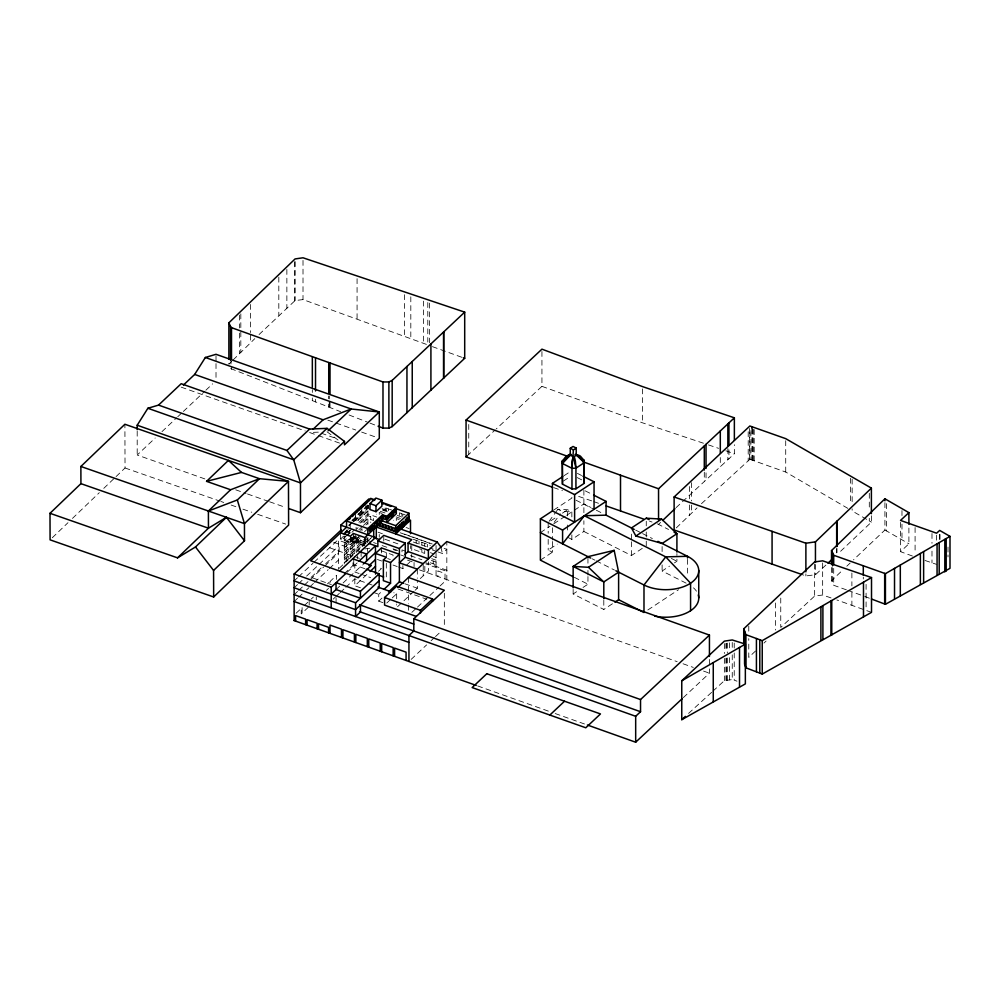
<?xml version="1.0" encoding="UTF-8"?>
<svg xmlns="http://www.w3.org/2000/svg" width="1000" height="1000" viewBox="0 0 1000 1000"><rect width="100%" height="100%" fill="white"/><g stroke="black" fill="none" stroke-linecap="round" stroke-linejoin="round"><path stroke-width="0.75" stroke-dasharray="5 3.75" d="M358.775 542.663L353.387 541.725L353.55 538.488C356.087 538.15 360.788 540.625 358.175 543.425L361.125 540.662M364.862 545.812L348.6 540.025L349.525 539.362L353.387 541.725L355 538.612M549.075 521.337L555.25 512.888M556.138 511.675L557.9 509.263L567.625 509.738L571.85 511.875L571.85 517.987M554.188 522.275L560.363 513.812M676.3 527.9L697.025 507.9M231.725 361.325L228.875 364.237L228.875 361.65M233.125 359.963L254.812 338.638M259.075 334.525L295.062 300.575L303.012 299.587L427.8 344.888M884.925 502.7L884.925 530.013L853.5 559.837M52.325 537.712L67.987 522.688M72.463 518.4L99.312 492.663M103.775 488.363L114.963 477.638M116.088 476.562L125.037 467.987L124.9 424.263M676.075 507.638L734.362 453.713L734.362 444.738M846.413 589.85L833.7 585.288L831.525 580.662L842.438 570.337M871.388 515.775L871.388 522.15L837.95 553.787M701.475 503.675L749.875 459.3L749.875 430.163M658.55 524.388L660.588 522.45M846.812 566.2L850.15 563.013M204.862 478.913L137.2 455.012L155.213 438.013M161.975 431.637L176.612 417.825M177.738 416.763L182.237 412.512M183.363 411.45L204.762 391.262M205.888 390.2L212.638 383.825M763.962 643.075L766.075 641.075M831.025 597.925L822.65 595L814.638 596.075L780.75 627.45L780.75 596M755.525 651.012L748.775 657.35L748.775 638.625M912.45 556.038L900.512 551.663L908.9 543.8L908.9 526.275M360.475 511.637L361.65 510.538M357.788 514.425L366.788 506.012M352.075 520.337L353.55 518.962M354.137 518.413L355.613 517.025L355.613 514.275M358.275 514.538L359.75 513.162M366.538 506.812L368.013 505.425M352 520.875L368.825 505.125M348.725 525.15L352.025 522.062M353.125 521.038L368.55 506.613M348.9 525.837L352.225 522.725M353.338 521.688L368.825 507.2M354.137 521.287L367.9 508.4L370.75 509.412M342.95 534.2L347.863 529.587M346.262 531.413L348.237 529.562M367.9 511.163L356.1 522.2L356.1 519.45M294.137 580.887L297.462 577.775M298.562 576.737L312.95 563.275M314.062 562.238L338.4 539.462L338.4 569.35M343.663 534.45L349.562 528.925M344.375 534.7L349.3 530.1M343.575 536.175L340.625 538.925L350.438 542.425L353.387 539.663L364.862 543.75L373.713 535.462M348.05 532.2L350.012 530.363M347.675 532.85L352.175 528.638M358.913 522.325L367.9 513.913L376.725 517.05M359.588 535.925L350.438 544.487L340.625 541L345.55 536.388M346.538 535.475L351.45 530.875M344.3 537.837L346.262 536M360.037 523.112L367.9 515.75L373.587 517.762L373.587 520.525L367.9 518.5L362 524.025L362 521.263M347.25 535.725L350.2 532.962L345.175 531.175M351.9 532.3L353.862 530.462M344.3 540.588L346.262 538.75M358.075 527.7L356.1 529.55L356.1 526.788M294.137 587.762L297.55 584.575M298.688 583.513L302.087 580.325M306.625 576.075L317.975 565.462M319.113 564.4L338.4 546.337M344.3 543.337L351.05 537.038M358.913 529.663L362.287 526.512M363.413 525.462L367.9 521.25L370.838 522.3M348.6 540.025L351.55 537.263M344.3 545.175L354.137 535.975L354.137 538.725M360.037 530.45L362 528.612L362 531.362L363.975 529.525M365.938 524.925L367.9 523.088M356.737 537.962L354.113 537.025L356.175 535.1M311.087 577.388L321.175 567.938M325.662 563.737L339.113 551.15L339.113 544.263M294.137 594.65L297.55 591.462M298.688 590.4L303.225 586.15M304.35 585.087L308.9 580.837M310.025 579.775L323.65 567.038M324.787 565.975L338.4 553.225M344.3 547.938L356.1 536.888M344.3 550.688L358.913 537.013M364.538 531.75L367.9 528.6L367.9 504.963M344.3 552.525L360.037 537.788M294.137 601.525L297.55 598.337M298.688 597.288L302.087 594.1M306.625 589.85L308.9 587.725M310.025 586.663L313.438 583.475M314.575 582.413L328.188 569.663M329.325 568.6L338.4 560.112M344.3 555.275L362 538.7M344.3 558.025L366.788 536.987M344.3 559.862L367.9 537.775L370.75 538.787M344.3 562.612L360.037 547.888L360.037 545.138M339.212 568.275L348.225 559.85M349.35 558.787L354.975 553.525M356.1 552.475L367.35 541.938M296.062 613.275L301.225 608.438L301.225 613.95L308.3 607.312M304.175 605.675L308.3 601.812M311.25 599.05L313.325 597.112M327.488 583.862L329.55 581.925M466.95 456.087L495.188 429.925M326.45 590.337L328.512 588.4M344.3 573.625L356.512 562.2M347.088 572.337L358.038 562.1M336.05 589.55L341.95 584.038M343.075 582.987L362.325 564.963M333.162 599.138L335.1 597.325M335.712 596.763L339.387 593.312M340.2 592.55L344.9 588.162M345.825 587.288L354.812 578.875L372.137 585.037M360.438 587.762L354.812 585.763L368.95 572.537M378.5 571.312L381.45 568.562L377.863 567.275M398.638 567.05L402.887 568.575L405.1 566.5M406.213 565.462L410.637 561.325M382.875 602.638L378.725 601.163L378.725 594.275L381.95 591.263M378.725 601.163L381.987 598.1M386.763 603.038L391.163 598.925M392.262 597.9L396.662 593.775L393.775 592.75M438.038 551.95L442.4 553.5L446.825 549.362L444.137 548.4M420.275 578.575L428.387 570.975L428.387 561.862M414 591.325L396.662 607.55L396.662 604.487M415.112 590.288L417.325 588.212L417.325 581.337M411.85 612.375L416.362 608.15M417.488 607.1L428.775 596.538M429.9 595.487L438.925 587.038M440.05 585.975L446.825 579.65L446.825 541.562M411.15 659.388L426.637 644.887M431.062 640.75L434.387 637.638M435.487 636.6L441.025 631.425M683.337 697.6L709.438 673.175L709.438 667.075M825.875 565.087L815.45 574.738L805.888 575.938L801.363 574.312M541.938 351.488L541.938 386.337L496.3 428.888M688.55 713.413L711.725 692.25M712.875 691.2L724.362 680.662L732.25 679.575L737 681.162M564.075 475.7L570.55 471.425M563.387 481.075L570.525 476.375M553.713 510.062L571.85 498.1L571.85 495.05M550.775 520.837L557.263 516.575M562.438 513.15L567.625 509.738L567.625 515.85M540.388 532.625L550.013 526.275M553.713 523.837L565.375 516.138M566.675 515.288L571.85 511.875L562.137 511.4L557.9 509.263M574.263 510.288L583.888 503.938L590.825 507.438M552.413 541.512L552.413 552.212L548.188 550.087L557.263 544.1M540.388 560.15L552.413 552.212M567.625 537.263L571.85 539.4L583.888 531.462L583.888 520.763M612.438 603.763L603.8 609.45L573.15 593.962L578.088 590.712M583.025 587.45L587.95 584.2L587.95 576.55M583.888 531.462L631.45 555.513L643.787 547.375M686.137 583.15L662.113 571.013L669.513 566.125M674.45 562.875L676.912 561.237L676.912 553.6M647.825 609.987L678.525 589.738M349.525 539.362L350.725 538.875L353.387 541.725L357.475 539.5M350.725 538.875L352.088 538.575L353.387 541.725L358.338 540.188M354.113 537.025L356.463 536.525M353.387 533.462L353.387 541.725L358.85 540.975M364.812 548.925L370.225 548.188M352.088 538.575L353.55 538.488M318.325 432.15L309.6 432.512L316.863 435.087M353.387 541.725L359 541.825M924.95 560.45L936.587 564.388M749.875 459.3L785.713 472.038L847.975 508.45M541.938 386.337L642.588 422.85L704.112 443.438M708.462 444.913L718.612 448.338M578.663 496.4L592.438 501.15M725.825 450.788L734.362 453.713M871.513 612.35L836.862 599.963M125.037 467.987L219.35 500.925M220.825 501.438L223.775 502.475M231.137 505.05L237.037 507.1M242.925 509.162L251.775 512.25M257.663 514.312L285.663 524.087M593.787 501.637L599.237 503.55M553.6 487.587L562.45 490.7M230.7 368.575L340.688 411.737M327.812 420.138L355.763 430.012M361.637 432.088L376.35 437.287M321.225 433.175L335.75 438.312M181.2 387.15L305.225 430.962M318.325 435.6L340.112 443.3M235.75 489.825L246.05 493.462M247.525 493.988L268.113 501.262M269.587 501.775L285.763 507.488M461.812 357.275L432.212 346.562M389.412 509.25L391.812 510.1M405.2 514.875L402.812 514.025L402.812 516.775M382.1 508.625L389.212 511.15M382.725 509.625L385.112 510.475L385.112 507.725M382.6 510.2L388.925 512.288M397.287 515.425L403.162 517.513M380.312 511.287L386.05 513.337M396.1 516.912L400.412 518.45M382.1 513.462L379.263 512.45L379.263 515.2L376.425 514.188M399.15 519.525L396.3 518.513L396.3 521.275L393.462 520.262M406.1 527.513L409.038 528.562M404.6 534.15L432.212 543.975M400.225 532.762L431.8 544.012M413.338 539.275L430.387 545.337M413.338 542.025L433.225 549.1M432.225 549.875L436.587 551.438M378.062 532.212L382.413 533.763M430.387 552.675L433.225 553.688M384.95 539.25L399.15 544.312M433.225 556.45L436.062 557.463M431.712 558.663L436.062 560.212M404.825 550.925L401.987 549.913L401.987 552.663M436.062 562.05L430.387 560.025L430.387 562.775L436.062 564.8M393.038 548.8L400.213 551.35M370.75 541.538L367.9 540.525L362 546.05L362 543.3M373.587 542.55L376.425 543.562M382.1 545.588L387.788 547.6M393.462 549.625L396.3 550.638M410.5 555.7L421.863 559.738M425.938 562.8L447.713 570.55L446.825 571.388L425.788 563.888M352.75 537.688L366.475 542.575M400.825 555L403.762 556.05M380.962 550.675L393.013 554.975L393.013 557.725M407.488 560.125L412.863 562.038L412.863 564.8M387.663 558.575L390.337 559.525M419.438 569.888L677.163 661.675M683.025 663.763L693.3 667.425M703.562 671.087L709.438 673.175M333.65 542.325L359.375 551.487M377.375 559.475L381.625 561M392.962 565.037L397.225 566.55M329.55 547.75L355.213 556.888M356.488 557.337L359.375 558.362M364.85 568.688L354.812 565.112L354.812 571.987L359.113 573.525M404.9 583.787L417.325 588.212M360.55 574.038L370.575 577.612M398.1 589.012L426.8 599.237M373.1 592.275L378.725 594.275M312.538 577.9L331.35 584.6M477.688 685.938L549.362 711.475M555.212 713.55L584.475 723.975M847.812 590.35L861.888 595.413M649.463 521.125L652.062 522.062M864.675 596.438L870.15 598.513M370.025 423.125L375.625 425.3M349.075 415L367.238 422.05M577.4 473.375L581.562 475.487M577.212 477.6L582.65 480.337M657.412 523.85L668.55 529.487M585.275 490.875L592.212 494.375M596.375 510.25L603.312 513.75M635.638 530.087L641.2 532.913M642.6 533.612L652.35 538.55M576.013 500.213L594.05 509.325M671.338 558.425L676.912 561.237M592.137 558.775L594.925 560.188M596.312 560.887L614.425 570.05M574.362 577.325L587.95 584.2M884.925 530.013L908.9 543.8M866.663 519.362L852.15 510.938L852.15 508.825M871.388 522.15L869.3 520.887L869.3 516.65M327.038 431.788L340.737 442.038M440.925 547.087L442.4 553.5M948.012 547.062L948.012 552.987M948.012 554.95L948.012 556.925M939.95 534.462L939.95 540.3M939.688 534.312L939.688 540.163M936.587 535.163L936.587 541.013M931.988 533.538L931.988 543.325M931.988 551.15L931.988 562.888M915.088 527.55L915.088 553.1M901.975 510.575L901.975 516.388M901.975 524.138L901.975 539.625M900.512 522.375L900.512 551.663M886.587 503.663L886.587 530.95M869.3 493.288L869.3 510.275M866.087 584.388L866.087 610.462M863.3 577.087L863.3 578.975M852.15 479.137L852.15 502.463M851.888 572.975L851.888 585.862M851.888 592.3L851.888 605.188M850.6 478.237L850.6 503.625M836.963 548.45L836.963 552.638M836.663 548.7L836.663 552.888M833.7 568.4L833.7 585.288M832.5 567.675L832.5 582.688M831.525 567.5L831.525 580.662M822.65 562.95L822.65 595M815.45 564.462L815.45 574.738M814.638 564.062L814.638 596.075M805.888 573.9L805.888 575.938M785.713 440.737L785.713 472.038M775.562 602.95L775.562 630.037M754.188 429.6L754.188 460.825M753.238 429.263L753.238 460.462M752.613 429.05L752.613 460.25M752 428.837L752 460.037M750.95 430.538L750.95 459.675M749.463 428.475L749.463 459.688M748.775 626.15L748.775 632.388M748.2 431.725L748.2 460.8M734.225 643.062L734.225 648.025M734.225 652.975L734.225 680.263M732.25 642.438L732.25 647.387M732.25 654.812L732.25 679.575M729.6 642.837L729.6 650.25M729.6 657.675L729.6 679.95M728.95 449.812L728.95 458.787M727.85 448.5L727.85 459.688M727.337 643.162L727.337 653.05M727.337 657.987L727.337 680.225M726.562 643.288L726.562 650.7M726.562 658.112L726.562 680.337M725.925 643.375L725.925 650.788M725.925 658.2L725.925 680.425M724.362 643.612L724.362 653.487M724.362 658.438L724.362 680.662M720.3 457.55L720.3 466.413M709.438 659.463L709.438 665.55M706.038 472.863L706.038 479.438M704.3 472.212L704.3 480.975M691.587 482.663L691.587 500.95M691.587 505.012L691.587 513.15M689.625 486.55L689.625 498.825M689.625 504.963L689.625 515.2M687.475 559.362L687.475 576.188M662.113 546.538L662.113 552.65M662.113 564.888L662.113 571.013M646.263 521.275L646.263 525.862M646.263 531.975L646.263 539.625M646.263 541.163L646.263 545.75M642.588 388.888L642.588 422.85M631.45 534.1L631.45 540.212M631.45 541.75L631.45 555.513M603.8 600.275L603.8 609.45M587.95 558.2L587.95 564.312M587.95 570.425L587.95 575.025M583.888 490.175L583.888 513.112M573.15 589.375L573.15 593.962M571.85 534.812L571.85 539.4M567.625 525.025L567.625 532.675M552.413 527.75L552.413 539.987M548.188 522.55L548.188 533.263M548.188 539.375L548.188 550.087M468.75 424.475L468.75 454.462M445.025 579L445.025 573.5L437.863 570.938L437.863 576.45M444.338 593.275L444.338 626.8M436.062 545.525L436.062 550.112M436.062 552.863L436.062 575.812M433.225 561.038L433.225 563.787M429.462 303.125L429.462 342.725M427.8 302.55L427.8 342.062M427.537 544.325L427.537 547.075M424.825 566.3L424.825 571.812M424.7 543.312L424.7 546.075M424.7 550.662L424.7 553.413L410.5 548.35L410.5 545.6M423.587 301.125L423.587 343.275M423.225 565.175L423.225 575.812M421.863 542.3L421.863 545.062M421.863 552.4L421.863 549.65L419.025 548.638L419.025 551.388M419.025 541.287L419.025 544.05M417.325 569.175L417.325 578.288M416.188 540.288L416.188 543.038M414.062 562.475L414.062 566.6M411.75 545.538L411.75 552.913M411.75 554.388L411.75 557.337M410.812 296.825L410.812 338.75M408.462 577.463L408.462 603.825M408.462 605.288L408.462 611.15M404.525 294.688L404.525 336.337M402.887 565.525L402.887 568.575M396.662 593.775L396.662 602.962M386.325 552.587L386.325 558.1M386.312 563.162L386.312 577.913M383.762 536.8L383.762 541.112M381.45 547.913L381.45 553.562M379.263 534.475L379.263 537.225M370.75 516.763L370.75 519.513M367.9 537.4L367.9 541.812M367.45 538.25L367.45 542.675M367.45 548.575L367.45 551.525M365.95 504.613L365.95 507.362M365.938 510.25L365.938 513M365.938 517.587L365.938 520.337M365.938 539.612L365.938 542.362M364.862 537.55L364.862 544.438M363.975 512.087L363.975 514.837M363.975 519.425L363.975 522.175M363.975 541.45L363.975 544.2M361.812 508.475L361.812 511.225L360.337 512.612L360.337 509.862M362 513.925L362 516.675M361.125 552.388L361.125 556.512M360.037 515.763L360.037 518.525M358.075 517.612L358.075 520.363M358.075 539.637L358.075 542.388M358.075 546.975L358.075 549.725M357.425 555.837L357.425 558.587M357.075 278.675L357.075 319.387M356.1 541.475L356.1 544.225M356.1 548.812L356.1 551.575M355.462 516.225L355.462 518.862M354.812 578.875L354.812 585.763M354.137 543.312L354.137 546.075M354.137 550.662L354.137 553.413M353.738 559.288L353.738 564.788M353 562.725L353 565.487M352.175 537.812L352.175 540.562M352.175 545.163L352.175 547.913M352.175 552.5L352.175 555.25M350.438 536.225L350.438 544.487M350.2 524.975L350.2 527.725M350.2 539.65L350.2 542.413M350.2 547L350.2 549.75M350.2 554.338L350.2 557.087M348.237 541.5L348.237 544.25M348.237 548.837L348.237 551.587M348.237 556.175L348.237 558.938M346.538 529.963L346.538 532.725M346.262 543.337L346.262 546.087M346.262 550.675L346.262 553.438M346.262 558.025L346.262 560.775M344.3 536L344.3 563.9M340.625 534.113L340.625 541M336.625 579.438L336.625 575.3L330.438 581.1L330.438 585.225M336.075 597.788L336.075 603.288M330.012 402.025L330.012 407.6M329.237 396.138L329.237 398.913M329.237 401.7L329.237 407.275M328.738 395.95L328.738 398.738M328.738 404.312L328.738 407.1M316.275 597.112L316.275 599.862M315.525 399.25L315.525 402.013M312.337 389.7L312.337 392.45M312.337 397.962L312.337 400.712M309.188 600.988L309.188 605.112M303.012 260.4L303.012 299.587M302.113 607.612L302.113 613.112M295.062 261.537L295.062 300.575M294.762 261.825L294.762 300.863M286.863 269.438L286.863 308.275M278.812 277.175L278.812 315.375M250.562 304.45L250.562 332.55M250.562 335.1L250.562 342.762M240.825 313.863L240.825 329.275M240.825 331.85L240.825 352.4M239.537 315.1L239.537 327.962M239.537 333.1L239.537 353.688M231.513 366.812L231.513 369.412M230.987 361.4L230.987 364M216.012 355.85L216.012 362.05M216.012 363.6L216.012 380.637M137.2 431.188L137.2 455.012M693.475 587.837A33.013 19.062 0 0 1 696.462 591.2M353.812 537.3L356.45 538.237L353.812 537.3M388.462 508.913L386.075 508.062L386.075 510.812L388.462 511.662L388.462 508.913M401.85 513.688L399.462 512.825L399.462 515.588L401.85 516.438L401.85 513.688"/><path stroke-width="1.5" d="M571.975 488.963L571.975 468.312L573.425 449.9L576.213 448.062L573.038 446.463L570.262 448.288L570.262 455.175L562.463 463.5L562.463 484.15L571.975 488.963L575.938 488.812L584.275 483.312L584 460.375L580.475 456.213A11.925 9.988 -36.4 0 0 576.85 454.738L575.45 454.562M575.15 454.412L577.5 455.688A11.538 6.2 31.6 0 1 580.887 458.3L584.275 462.675L575.938 468.162L571.975 468.312L562.463 463.5L565.462 458.212A11.538 11.062 10.2 0 1 568.888 455.725L571.275 454.5M562.463 484.15L562.2 461.213L565.837 456.662A11.85 10.5 59.4 0 1 569.438 455.025L570.8 454.825M137.2 429.7L137.2 425.225L147.875 408.275L158.537 405.1L181.2 383.713L309.6 429.075L327.038 428.35L344.475 441.388L344.475 444.837L379.288 411.975L216.012 354.3L205.35 357.488L194.675 374.438L183.45 385.037M567.188 456.525L568.35 455.175A10.775 6.612 56.6 0 1 570.7 454.263M634.237 529.388L606.075 515.163L584.338 515.737L562.587 543.837L562.587 530.075L606.075 501.388L593.6 495.075M378.088 426.225L382.987 428.075L388.888 428.125L392.175 426.6L443.713 378.05L443.713 331.887M831.525 563.737L831.525 550.562L884.925 498.8L908.9 512.638L908.9 524.325M228.875 359.05L228.875 322.825L295.062 258.938L303.012 257.787L464.7 312.137L464.7 358.288L443.862 377.9M80.875 466.475L124.9 424.263L288.475 481.388L288.612 525.112L213.663 596.987L50.087 539.85L50 513.3L80.925 483.65L80.875 466.475L244.45 523.612L288.475 481.388L259.513 478.7L241.488 472.413L228.4 460.412L206.562 481.35L230.588 489.75L259.513 478.7L237.325 499.975L208.4 511.025L208.45 528.188L177.537 557.85L50 513.3M208.4 511.025L230.588 489.75M177.537 557.85L195.5 546.975L226.425 517.312L244.5 540.788L213.575 570.438L213.663 596.987M674.963 508.713L662.625 520.513M674.125 496.975L805.888 543.225L815.45 541.862L871.388 488.125L785.713 438.65L749.875 426L674.125 496.975L674.125 529.975L801.363 574.312M158.537 405.1L286.938 450.45L309.6 429.075M312.975 429.338L323.088 419.8L351.188 409L379.288 411.975L379.288 438.325L300.475 512.688L288.712 508.537M327.038 428.35L293.712 459.8L147.875 408.275M328.137 430.75L351.188 409L205.35 357.488M344.475 441.388L300.475 482.912L300.475 512.688M743.737 643.3L743.737 628.825L814.638 561.925L822.65 560.812L871.513 577.562L871.513 612.35L762.237 674.075L745.913 667.812L744.562 664.137L744.562 631.05M228.875 322.825L230.987 327.475L382.987 381.975L388.888 381.938L392.175 380.387L464.7 312.137M549.85 715.062L564.538 701.225M340.788 533.425L340.788 525.175L368.825 498.938M352.75 558.775L371.388 565.413L358.237 577.712L310.675 560.775L346.538 527.212L346.538 521.013L370.725 498.375L374.988 499.9M349 519.625L350.175 518.525M352.212 516.625L353.387 515.513M354.275 514.688L355.462 513.587M356.337 512.75L357.525 511.65M358.413 510.825L359.588 509.712M360.475 508.888L361.65 507.788M362.537 506.95L363.713 505.85M364.6 505.025L365.788 503.913M366.662 503.088L367.85 501.987M368.738 501.163L369.913 500.05M476.225 685.425L294.137 620.575L294.137 574L341.35 529.812M370 503.587L375.9 498.062L381.887 500.2L381.887 506.163L375.988 511.688L370 509.55L370 503.587L375.988 505.725L381.887 500.2M552.125 487.075L466.062 456.9L466.062 420.075L541.938 349.162L642.588 386.625L734.362 417.812L734.362 440.25M367.812 534.788L367.812 528.6L382.562 514.788L386.875 516.325L396.312 507.488L382.1 502.425M377.113 524.487L379.175 522.55L379.175 519.8L377.113 521.737L377.113 524.487L379.375 525.35M339.613 571.087L375.462 537.525L340.788 525.175M369.087 543.513L377.863 546.625L377.863 540.9L383.762 535.375L405.288 543.038L405.288 557.263L399.387 562.788L417.325 569.175M294.137 620.575L295.025 619.75M410.5 533.675L410.5 520.138L395.75 533.938L395.75 525.688L409.025 513.25L396.1 508.65M331.213 607.85L331.213 587.2L345.988 573.375M359.113 561.087L375.462 545.775L375.55 574.075M408.663 516.587L407.188 517.962L407.188 520.712L408.663 519.338L408.55 516.062M402.537 525.525L395.75 531.875L377.688 525.438M403.713 524.425L409.025 519.45M331.213 594.087L336.475 589.15M363.4 563.962L375.462 552.663M368.95 565.65L375.462 559.55M370.037 571.512L375.462 566.425M390.538 583.225L383.363 580.675L383.363 560.025L386.312 557.263L375.55 553.425L381.45 547.913L399.387 554.3L390.538 562.575L390.538 583.225L384.1 589.25M388.512 592L399.387 581.825L399.387 548.562L405.288 543.038M404.963 554.475L408.062 551.575L408.062 543.088L411.75 539.637L376.3 527.013L376.3 538.812M360.425 591.337L336.05 582.663L336.05 589.55L360.425 598.225L360.425 591.337L379.175 573.787L366.275 569.188M360.45 605.087L360.45 611.975L355.575 616.525L355.575 602.762L379.175 580.675M408.062 551.575L428.387 558.812L428.387 550.325L437.238 542.05L440.925 547.087M416.138 616.35L384.575 605.1L384.575 597.525L396.662 586.213L432.537 598.987L432.537 601.275M397.738 587.5L446.825 541.562L709.438 635.087L709.438 656.413M420.438 613.337L420.438 610.312L432.537 598.987M408.938 661.45L408.938 635.525L413.8 630.975L413.8 618.812L444.338 590.237L408.462 577.463M658.55 519.938L658.55 488.762L734.362 417.812M587.4 725.013L635.675 742.212L635.675 716.287L640.537 711.725L640.537 699.562L709.438 635.087M635.675 742.212L682.2 698.662M827.975 563.125L832.163 559.212M466.062 456.9L466.95 456.087M681.762 680.788L724.362 641.137L732.25 639.963L745.35 644.087L745.35 683.9L681.762 719.688L681.762 680.788L745.35 644.087M908.9 512.638L900.512 520.413L936.587 533.212L939.688 530.425L950 536.375L950 568.325L885.425 604.3L871.513 599.038M681.762 719.688L685.4 716.363M562.463 463.5L562.2 461.213L570.262 455.175L573.425 456.775L575.938 468.162L575.938 488.812M562.2 461.213L564.575 459.65M573 576.638L540.388 560.15L540.388 518.85L552.413 510.925L552.413 483.387L562.788 476.55M552.413 510.925L574.612 522.137L574.612 494.613L594.05 481.788L582.95 476.188M646.263 518.212L631.45 527.975L635.9 536.013L662.113 543.475L676.912 533.713L661.587 519.075L646.263 518.212L649.05 519.625M573.15 587.837L573.15 566.425L588.475 567.3L614.163 550.363L618.612 572.163L618.612 599.688L614.913 602.137M635.9 536.013L661.587 519.075M618.612 572.163L603.8 581.925L603.8 598.75M226.425 517.312L208.45 528.188L80.925 483.65M743.737 628.825L745.913 634.663L762.237 640.65L871.513 577.562M831.525 550.562L833.7 555.262L885.425 573.65L950 536.375M206.562 481.35L241.488 472.413M614.163 550.363L587.95 556.663L573.15 566.425L603.8 581.925L588.475 567.3M606.188 505.962L643.462 519.012M463.275 357.788L464.7 358.288M194.675 374.438L323.088 419.8M137.2 425.225L300.475 482.912L293.712 459.8L286.938 450.45M372.163 499.8L374.075 500.487M382.2 503.375L384.113 504.062M385.55 504.575L387.463 505.25M388.9 505.763L390.812 506.45M381.85 520.737L395.75 525.688M400.913 529.113L437.238 542.05M346.538 521.013L367.812 528.6M408.062 543.088L428.387 550.325M379.462 539.575L373.713 537.525L373.713 529.275M377.863 540.9L399.387 548.562M340.625 532.737L350.438 536.225L353.387 533.462L364.862 537.55L382.562 520.988L382.562 514.788M405.288 557.263L423.225 563.65M359.375 551.487L366.613 554.062L366.613 560.95M383.363 560.025L390.538 562.575M399.387 581.825L403.525 583.3M378.237 575.037L383.612 576.95M377.9 587.1L390.887 591.725M384.575 597.525L420.438 610.312M294.137 574L331.213 587.2M413.8 618.812L640.537 699.562M294.137 580.887L355.575 602.762M359.538 604.763L413.8 624.087M294.137 587.762L355.575 609.637L379.175 587.55L379.175 573.787M359.538 611.65L640.537 711.725M294.137 594.65L635.675 716.287M294.137 601.525L408.938 642.412M466.062 420.075L568.725 456.712M582.837 461.75L658.55 488.762M570.262 448.288L573.425 449.9M581.287 459.012L584 460.375L584.275 483.312M674.125 532.3L676.912 533.713L676.912 552.062M552.413 483.387L574.612 494.613M657.925 541.362L687.475 556.3A33.013 19.062 0 0 1 690.575 583.2L690.575 610.725M584.338 515.737L665.725 556.875L690.575 583.2A33.013 19.062 0 0 1 643.988 584.987L615.825 570.75M540.388 518.85L562.587 530.075M540.388 532.625L590.737 558.075M618.612 599.688L643.988 612.513L643.988 584.987L665.725 556.875L687.475 556.3L687.475 558.025M584 460.375L576.213 454.95L576.213 448.062M584.275 462.675L576.213 454.95L572.95 457.987A11.538 6 -88 0 0 572 462.013L571.975 468.312M195.5 546.975L213.575 570.438M574.1 456.337L574.513 457.562A11.925 4.013 84.8 0 1 575.438 461.662L575.938 468.162M237.325 499.975L244.45 523.612L244.5 540.788M946.188 538.575L946.188 571.15M944.825 539.362L944.825 571.912M939.2 542.612L939.2 574.3M937.062 543.837L937.062 574.963M923.625 551.6L923.625 582.725M920.375 553.475L920.375 584.425M900.312 565.062L900.312 595.775M894.525 568.4L894.525 598.825M885.425 573.65L885.425 604.3M884.925 498.8L884.925 500.75M884.663 573.387L884.663 604.038M871.388 488.125L871.388 513.65M863.487 582.2L863.487 617M863.3 565.788L863.3 575.2M836.963 521.2L836.963 546.35M836.663 521.487L836.663 546.613M833.7 555.262L833.7 564.65M832.5 552.663L832.5 565.8M831.762 600.513L831.762 635.075M830.925 600.988L830.925 635.438M822.9 605.625L822.9 639.45M820.9 606.788L820.9 640.337M815.45 541.862L815.45 562.413M805.888 543.225L805.888 571.85M772.075 531.35L772.075 564.188M762.237 640.65L762.237 674.075M759.788 639.75L759.788 673.175M756.425 638.525L756.425 671.812M752 426.75L752 428.837M745.913 634.663L745.913 667.812M739.513 647.45L739.513 687.05M728.95 422.875L728.95 445.325M727.85 423.9L727.85 446.262M720.3 430.975L720.3 453.125M713.263 662.6L713.263 701.712M706.038 444.325L706.038 468.462M704.3 445.938L704.3 470.025M698.737 570.363L698.737 597.9M620.513 475.188L620.513 510.8M606.075 501.388L606.075 515.163M594.05 481.788L594.05 509.325M443.575 332.013L443.575 378.162M430.913 343.938L430.913 390.25M412.238 361.512L412.238 407.837M409.025 513.25L409.025 521.512M406.95 366.488L406.95 412.638M406.062 660.438L406.062 652.175L394.588 648.088L394.588 656.35M403.713 526.487L403.713 521.213L402.537 522.312L402.537 527.587M396.312 507.488L396.312 513.688L386.875 522.525L386.875 516.325M393.288 516.512L393.288 511.238L392.113 512.337L392.113 517.612M393.15 655.837L393.15 647.575L381.675 643.487L381.675 651.75M392.175 380.387L392.175 426.6M388.888 381.938L388.888 428.125M382.987 381.975L382.987 428.075M380.238 651.237L380.238 642.975L368.762 638.888L368.762 647.15M375.988 505.725L375.988 511.688M367.325 646.637L367.325 638.375L355.838 634.288L355.838 642.55M354.412 642.038L354.412 633.775L342.925 629.688L342.925 637.95M341.5 637.438L341.5 629.175L330.012 625.087L330.012 633.35M330.012 362.975L330.012 393.65M329.237 362.7L329.237 393.35M328.738 362.525L328.738 393.162M328.575 632.837L328.575 627.325L318.538 623.75L318.538 629.263M317.1 628.75L317.1 623.237L307.062 619.663L307.062 625.175M315.525 357.788L315.525 390.962M312.337 356.637L312.337 386.938M305.625 624.663L305.625 619.15L295.575 615.575L295.575 621.087M231.513 327.675L231.513 358.975M230.987 327.475L230.987 358.787M230.525 326.463L230.525 360.363M698.275 594.95A33.013 19.062 0 0 1 654.65 616.125M486.812 673.725L472.137 687.562L585.788 727.775L600.475 713.938L486.812 673.725M370.913 527.537L369.438 528.913L369.438 531.213L370.913 529.825L370.913 527.537M372.975 525.6L371.5 526.987L371.5 529.275L372.975 527.9L372.975 525.6M376.375 522.425L374.312 524.362L374.312 527.112L376.375 525.175L376.375 522.425M381.975 517.175L379.913 519.113L379.913 521.862L381.975 519.938L381.975 517.175M388.862 515.375L387.688 516.487L387.688 519.237L388.862 518.138L388.862 515.375M391.075 513.312L389.9 514.412L389.9 517.163L391.075 516.062L391.075 513.312M395.5 509.162L394.325 510.275L394.325 513.025L395.5 511.912L395.5 509.162M398.113 526.45L396.637 527.837L396.637 530.588L398.113 529.212L398.113 526.45M399.95 524.725L398.475 526.112L398.475 528.862L399.95 527.487L399.95 524.725M401.8 523L400.325 524.388L400.325 527.137L401.8 525.763L401.8 523M406.812 518.312L405.337 519.688L405.337 522.438L406.812 521.062L406.812 518.312M385.675 516.812L383.762 516.138L383.762 518.888L385.675 519.575L385.675 516.812M382.475 523.938L380.325 523.175L380.325 525.7L382.475 526.462L382.475 523.938M385.588 525.05L383.438 524.275L383.438 526.8L385.588 527.562L385.588 525.05M388.7 526.15L386.55 525.388L386.55 527.913L388.7 528.675L388.7 526.15M391.8 527.263L389.65 526.487L389.65 529.012L391.8 529.788L391.8 527.263M394.913 528.362L392.762 527.6L392.762 530.125L394.913 530.887L394.913 528.362"/></g></svg>
